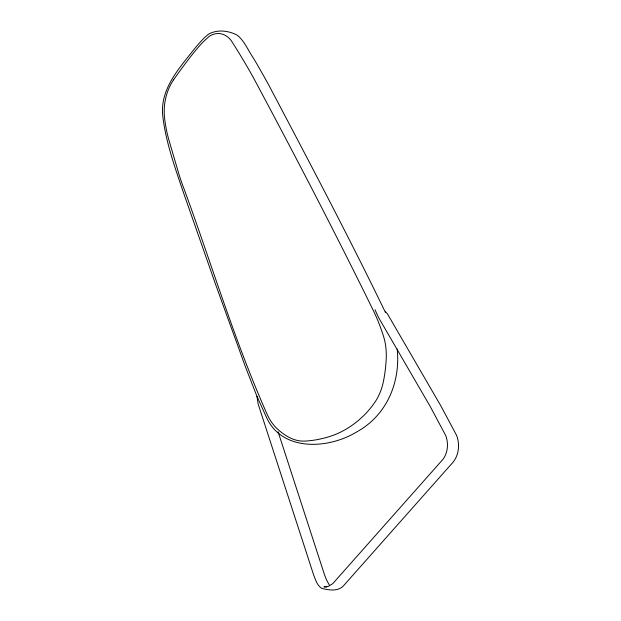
<?xml version="1.0" encoding="UTF-8"?>
<svg xmlns="http://www.w3.org/2000/svg" width="621" height="621" viewBox="0 0 621 621"><rect width="100%" height="100%" fill="white"/><g stroke="black" fill="none" stroke-linecap="round" stroke-linejoin="round"><path stroke-width="0.93" d="M326.739 587.117L323.929 586.845L328.462 586.317L332.747 583.655L442.843 459.462C447.92 452.895 448.696 443.247 445.754 435.608L430.027 406.15L378.453 317.339L375.045 309.763M385.548 311.796L387.535 314.063L440.809 405.792L456.567 435.321C459.913 443.813 459.012 454.549 453.361 461.853L343.149 586.177C337.451 591.751 328.54 590.066 321.639 588.328C317.028 585.401 315.507 579.587 313.582 574.782L258.126 403.968L256.954 396.338L245.404 366.739L216.015 285.598L182.613 190.173C174.385 165.753 165.551 141.076 162.702 115.343C160.071 88.508 179.702 67.697 195.017 48.159C199.271 43.214 203.401 38.067 208.656 34.124C217.342 29.117 228.978 30.677 237.463 35.319C244.666 41.304 248.128 50.417 253.337 58.009C258.67 66.921 263.778 75.964 268.769 85.069C308.497 160.42 348.288 235.794 385.462 312.441M329.596 585.479L326.499 579.921L324.504 574.751L278.092 431.797M256.954 396.338L265.904 416.07C281.119 452.274 328.579 449.239 356.997 431.766C386.79 415.255 400.623 382.303 397.199 349.064M173.577 79.822L171.652 82.849A41.475 26.835 -84.5 0 0 165.17 100.788A38.013 24.592 -84.5 0 0 164.549 117.711A104.289 67.472 -84.5 0 0 168.912 140.036L178.949 174.214A166.669 107.837 -84.5 0 0 184.026 188.831C211.652 264.057 234.591 341.247 267.24 414.525A55.991 36.228 -84.5 0 0 276.314 427.908A101.239 65.5 -84.5 0 0 290.364 437.984A70.592 45.667 -84.5 0 0 305.532 441.065A221.612 143.381 -84.5 0 0 331.435 435.919A146.564 94.819 -84.5 0 0 354.164 423.794A129.952 84.076 -84.5 0 0 364.674 414.657A97.559 63.117 -84.5 0 0 375.092 401.919A44.145 28.558 -84.5 0 0 383.615 380.557A100.555 65.058 -84.5 0 0 386.215 358.876A46.816 30.289 -84.5 0 0 383.46 336.093A181.433 117.385 -84.5 0 0 373.718 311.315C335.208 232.658 294.773 154.924 253.43 77.726A810.04 524.085 -84.5 0 0 234.831 46.272L231.074 40.365A33.876 21.914 -84.5 0 0 209.184 36.391L202.648 42.391A242.532 156.911 -84.5 0 0 191.586 55.432A562.82 364.131 -84.5 0 0 173.577 79.822"/></g></svg>
